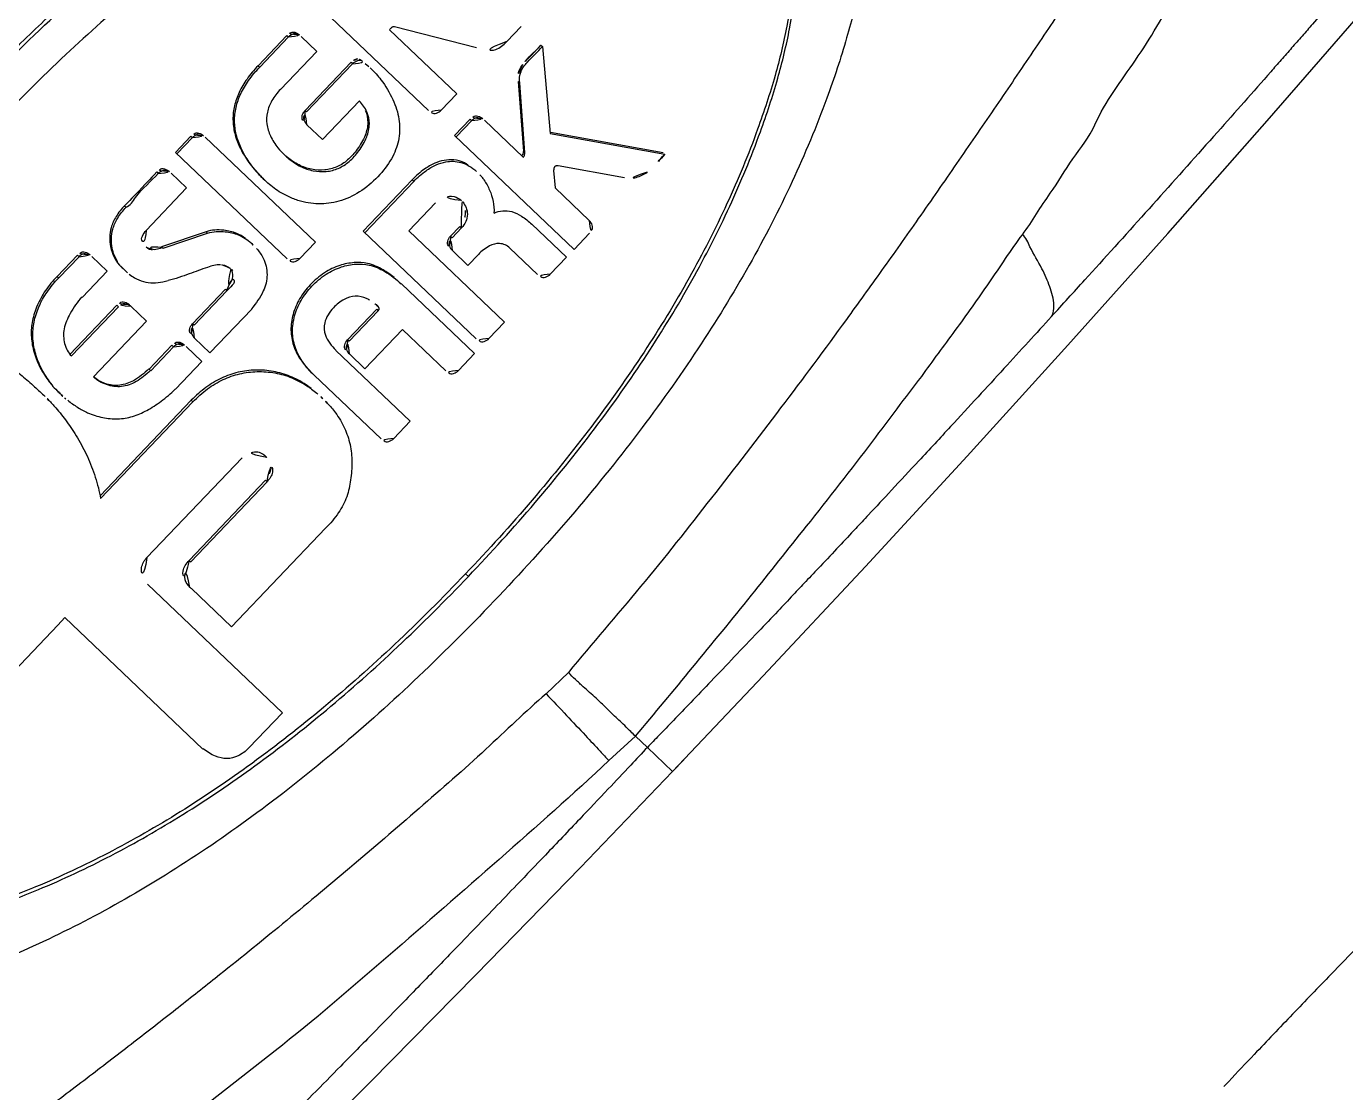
# Model space of a CAD drawing. Header units: millimetres. Extents: x 1145859089 to 1147511753, y -1047484727 to -1047247487.
# Drawn here: x 1146991726.2 to 1146991776.5, y -1047436304.3 to -1047436263.7 of the extents above; entities that cross this region are included whole.
import ezdxf
from ezdxf.xclip import XClip

# ---------------------------------------------------------------- set-up
doc = ezdxf.new("R2010")
doc.units = ezdxf.units.MM
doc.header["$LTSCALE"] = 100
doc.header["$MEASUREMENT"] = 0
doc.header["$XCLIPFRAME"] = 2
doc.layers.get('0').update_dxf_attribs({"linetype": 'CONTINUOUS'})
doc.layers.add('XREF', color=135, linetype='CONTINUOUS')
doc.layers.add('단지배치도$0$W240910', color=135, linetype='CONTINUOUS')

# ---------------------------------------------------------------- blocks, each defined once
blk = doc.blocks.new('단지배치도$0$zw$9902')
at = {"layer": '단지배치도$0$W240910', "linetype": 'ByBlock', "ltscale": 20}
for p, q in [((62002.319, -64897.627), (61998.065, -64893.571)), ((62034.247, -64898.021), (62037.992, -64893.712)), ((62000.848, -64894.533), (62000.834, -64894.554)), ((62000.834, -64894.554), (62003.394, -64896.995)), ((62000.863, -64894.514), (62000.848, -64894.533)), ((62000.879, -64894.496), (62000.863, -64894.514)), ((62000.895, -64894.481), (62000.879, -64894.496)), ((62000.912, -64894.467), (62000.895, -64894.481)), ((62000.929, -64894.456), (62000.912, -64894.467)), ((62000.946, -64894.447), (62000.929, -64894.456)), ((62000.964, -64894.441), (62000.946, -64894.447)), ((62000.979, -64894.437), (62000.964, -64894.441)), ((62000.989, -64894.434), (62000.979, -64894.437)), ((62000.996, -64894.434), (62000.989, -64894.434)), ((62001.003, -64894.435), (62000.996, -64894.434)), ((62001.011, -64894.436), (62001.003, -64894.435)), ((62001.019, -64894.437), (62001.011, -64894.436)), ((62001.027, -64894.439), (62001.019, -64894.437)), ((62004.15, -64895.243), (62001.027, -64894.439)), ((62005.848, -64894.421), (62005.294, -64895.002)), ((61996.929, -64894.762), (61995.829, -64895.917)), ((61995.889, -64895.974), (61996.99, -64894.82)), ((61996.929, -64894.762), (61996.99, -64894.82)), ((61997.471, -64894.806), (61998.064, -64895.371)), ((62006.594, -64895.135), (62006.654, -64895.192)), ((61998.064, -64895.371), (61996.682, -64896.818)), ((62006.654, -64895.189), (62006.955, -64898.501)), ((61995.829, -64895.917), (61995.889, -64895.974)), ((61999.368, -64895.786), (61997.616, -64897.623)), ((61997.677, -64897.68), (61999.428, -64895.843)), ((61999.368, -64895.786), (61999.428, -64895.843)), ((61999.91, -64895.831), (62000.044, -64895.948)), ((62005.733, -64896.52), (62005.793, -64896.577)), ((62005.733, -64896.52), (62005.929, -64899.169)), ((62005.989, -64899.226), (62005.793, -64896.577)), ((62003.394, -64896.995), (62002.801, -64897.616)), ((61997.677, -64897.68), (61997.616, -64897.623)), ((61999.684, -64897.255), (61998.279, -64898.728)), ((61998.279, -64898.728), (61997.686, -64898.163)), ((62003.904, -64897.952), (62003.311, -64898.574)), ((62003.372, -64898.631), (62003.964, -64898.01)), ((62003.904, -64897.952), (62003.964, -64898.01)), ((62004.445, -64897.997), (62005.922, -64899.405)), ((62030.47, -64902.303), (62034.247, -64898.021)), ((61993.271, -64898.599), (61992.679, -64899.22)), ((61992.739, -64899.277), (61993.331, -64898.656)), ((61993.271, -64898.599), (61993.331, -64898.656)), ((61993.815, -64898.643), (61998.009, -64902.642)), ((62007.86, -64902.911), (62003.311, -64898.574)), ((62006.955, -64898.501), (62011.313, -64899.289)), ((62011.253, -64899.231), (62006.963, -64898.456)), ((62005.929, -64899.169), (62005.923, -64899.212)), ((61996.933, -64903.276), (61992.679, -64899.22)), ((62005.871, -64899.339), (62005.861, -64899.348)), ((62005.881, -64899.329), (62005.871, -64899.339)), ((62005.889, -64899.318), (62005.881, -64899.329)), ((62005.897, -64899.307), (62005.889, -64899.318)), ((62005.904, -64899.295), (62005.897, -64899.307)), ((62005.911, -64899.276), (62005.904, -64899.295)), ((62005.917, -64899.248), (62005.911, -64899.276)), ((62005.923, -64899.212), (62005.917, -64899.248)), ((62005.922, -64899.405), (62005.932, -64899.396)), ((62005.932, -64899.396), (62005.941, -64899.386)), ((62005.941, -64899.386), (62005.95, -64899.375)), ((62005.95, -64899.375), (62005.957, -64899.365)), ((62005.957, -64899.365), (62005.964, -64899.353)), ((62005.964, -64899.353), (62005.971, -64899.334)), ((62005.971, -64899.334), (62005.978, -64899.305)), ((62005.978, -64899.305), (62005.984, -64899.269)), ((62005.984, -64899.269), (62005.989, -64899.226)), ((61991.969, -64899.964), (61992.029, -64900.022)), ((61992.513, -64900.008), (61993.106, -64900.574)), ((62007.086, -64899.873), (62007.083, -64899.909)), ((62007.083, -64899.909), (62007.143, -64900.569)), ((62007.09, -64899.843), (62007.086, -64899.873)), ((62007.094, -64899.819), (62007.09, -64899.843)), ((62007.098, -64899.804), (62007.094, -64899.819)), ((62007.103, -64899.795), (62007.098, -64899.804)), ((62007.108, -64899.786), (62007.103, -64899.795)), ((62007.114, -64899.777), (62007.108, -64899.786)), ((62007.121, -64899.768), (62007.114, -64899.777)), ((62007.128, -64899.76), (62007.121, -64899.768)), ((62007.136, -64899.753), (62007.128, -64899.76)), ((62007.144, -64899.747), (62007.136, -64899.753)), ((62007.153, -64899.742), (62007.144, -64899.747)), ((62007.163, -64899.737), (62007.153, -64899.742)), ((62007.173, -64899.733), (62007.163, -64899.737)), ((62007.183, -64899.73), (62007.173, -64899.733)), ((62007.194, -64899.728), (62007.183, -64899.73)), ((62007.205, -64899.726), (62007.194, -64899.728)), ((62007.217, -64899.725), (62007.205, -64899.726)), ((62007.229, -64899.725), (62007.217, -64899.725)), ((62007.242, -64899.726), (62007.229, -64899.725)), ((62007.255, -64899.728), (62007.242, -64899.726)), ((62009.784, -64900.188), (62007.255, -64899.728)), ((61993.106, -64900.574), (61991.562, -64902.193)), ((62001.697, -64900.267), (61999.835, -64902.219)), ((61999.896, -64902.277), (62001.757, -64900.325)), ((62001.697, -64900.267), (62001.757, -64900.325)), ((62007.143, -64900.569), (62008.441, -64901.807)), ((62002.579, -64901.141), (62001.563, -64902.206)), ((61990.741, -64901.252), (61990.801, -64901.31)), ((62003.515, -64902.036), (62003.155, -64902.415)), ((62003.215, -64902.472), (62003.575, -64902.093)), ((62003.515, -64902.036), (62003.575, -64902.093)), ((62006.255, -64901.955), (62007.573, -64903.212)), ((61993.847, -64902.239), (61992.15, -64902.814)), ((61992.21, -64902.871), (61993.907, -64902.297)), ((61993.847, -64902.239), (61993.907, -64902.297)), ((61998.009, -64902.642), (61997.416, -64903.264)), ((62004.138, -64906.322), (61999.835, -64902.219)), ((62001.563, -64902.206), (62005.213, -64905.687)), ((62003.155, -64902.415), (62003.215, -64902.472)), ((62008.452, -64902.29), (62007.86, -64902.911)), ((62026.663, -64906.558), (62030.47, -64902.303)), ((61988.949, -64903.132), (61988.176, -64903.942)), ((61988.237, -64904), (61989.009, -64903.19)), ((61988.949, -64903.132), (61989.009, -64903.19)), ((61989.491, -64903.178), (61990.084, -64903.743)), ((61992.149, -64902.814), (61992.209, -64902.872)), ((62003.818, -64903.521), (62003.225, -64902.956)), ((62004.217, -64903.103), (62003.818, -64903.521)), ((62006.474, -64903.871), (62005.417, -64902.864)), ((61990.687, -64903.644), (61990.824, -64903.775)), ((62007.573, -64903.212), (62006.956, -64903.858)), ((62027.723, -64903.619), (62027.309, -64904.076)), ((61988.176, -64903.942), (61988.237, -64904)), ((61990.084, -64903.743), (61989.137, -64904.737)), ((61992.201, -64904.146), (61992.403, -64904.098)), ((61994.583, -64904.432), (61993.331, -64905.745)), ((61994.643, -64904.49), (61993.391, -64905.803)), ((61994.583, -64904.432), (61994.643, -64904.49)), ((62001.283, -64904.218), (62004.075, -64906.88)), ((61990.449, -64905.037), (61988.661, -64906.913)), ((61988.721, -64906.97), (61990.51, -64905.095)), ((61990.449, -64905.037), (61990.51, -64905.095)), ((61991.585, -64905.646), (61990.992, -64905.081)), ((61995.585, -64905.184), (61993.995, -64906.852)), ((62000.344, -64905.19), (61999.233, -64906.355)), ((62000.344, -64905.19), (62000.405, -64905.247)), ((62000.398, -64905.082), (62000.39, -64905.074)), ((62000.406, -64905.091), (62000.398, -64905.082)), ((62000.412, -64905.101), (62000.406, -64905.091)), ((62000.418, -64905.11), (62000.412, -64905.101)), ((62000.424, -64905.12), (62000.418, -64905.11)), ((62000.428, -64905.13), (62000.424, -64905.12)), ((62000.432, -64905.141), (62000.428, -64905.13)), ((62000.429, -64905.21), (62000.433, -64905.201)), ((62000.435, -64905.151), (62000.432, -64905.141)), ((62000.433, -64905.201), (62000.436, -64905.191)), ((62000.437, -64905.161), (62000.435, -64905.151)), ((62000.436, -64905.191), (62000.437, -64905.181)), ((62000.437, -64905.172), (62000.437, -64905.161)), ((62000.437, -64905.181), (62000.437, -64905.172)), ((61991.585, -64905.646), (61989.56, -64907.77)), ((62000.405, -64905.247), (61999.293, -64906.413)), ((62000.405, -64905.247), (62000.413, -64905.238)), ((62000.413, -64905.238), (62000.419, -64905.229)), ((62000.419, -64905.229), (62000.425, -64905.22)), ((62000.425, -64905.22), (62000.429, -64905.21)), ((62005.213, -64905.687), (62004.621, -64906.308)), ((61993.391, -64905.803), (61993.331, -64905.745)), ((62001.324, -64905.964), (61999.897, -64907.461)), ((62002.976, -64907.54), (62001.324, -64905.964)), ((61992.549, -64906.565), (61991.679, -64907.477)), ((61991.74, -64907.535), (61992.609, -64906.623)), ((61992.549, -64906.565), (61992.609, -64906.623)), ((61993.092, -64906.611), (61993.685, -64907.177)), ((61993.995, -64906.852), (61993.402, -64906.287)), ((61999.293, -64906.413), (61999.233, -64906.355)), ((62022.825, -64910.785), (62026.663, -64906.558)), ((61993.685, -64907.177), (61992.677, -64908.234)), ((61998.785, -64906.757), (62001.618, -64909.457)), ((61999.897, -64907.461), (61999.303, -64906.895)), ((62004.075, -64906.88), (62003.459, -64907.526)), ((61991.68, -64907.477), (61991.74, -64907.534)), ((62000.509, -64910.127), (61997.963, -64907.7)), ((61988.291, -64908.403), (61988.345, -64908.457)), ((61993.284, -64908.66), (61989.811, -64912.302)), ((61989.831, -64912.402), (61993.345, -64908.717)), ((61993.345, -64908.717), (61993.284, -64908.66)), ((62001.618, -64909.457), (62000.991, -64910.114)), ((61995.218, -64910.849), (61991.596, -64914.648)), ((62018.957, -64914.984), (62022.825, -64910.785)), ((61996.116, -64911.705), (61993.206, -64914.757)), ((61996.116, -64911.705), (61996.176, -64911.763)), ((61993.266, -64914.815), (61996.176, -64911.762)), ((61998.394, -64913.532), (61994.816, -64917.285)), ((61993.206, -64914.757), (61993.266, -64914.815)), ((62015.058, -64919.155), (62018.957, -64914.984)), ((61991.619, -64915.661), (61996.753, -64920.556)), ((62003.836, -64915.367), (62003.731, -64915.267)), ((61993.284, -64915.832), (61993.234, -64915.778)), ((61994.816, -64917.285), (61993.288, -64915.827)), ((61988.203, -64917.225), (61986.069, -64919.463)), ((61988.203, -64917.225), (61988.47, -64916.93)), ((61993.728, -64921.943), (61988.47, -64916.93)), ((62006.796, -64919.832), (62007.652, -64919.019)), ((62011.611, -64922.793), (62015.058, -64919.155)), ((61996.753, -64920.556), (61995.473, -64921.899)), ((62009.184, -64922.382), (62010.2, -64921.447)), ((62010.653, -64921.879), (62010.2, -64921.448)), ((62011.611, -64922.793), (62010.653, -64921.879)), ((62012.034, -64922.35), (62011.611, -64922.793)), ((62008.102, -64926.451), (62011.611, -64922.793)), ((62004.121, -64930.543), (62008.102, -64926.451)), ((62000.11, -64934.607), (62004.121, -64930.543)), ((61996.479, -64933.429), (61991.825, -64937.073)), ((61996.07, -64938.641), (62000.11, -64934.607))]:
    blk.add_line(p, q, dxfattribs=at)
at = {"layer": '단지배치도$0$W240910'}
for centre, radius, start, end in [((56819.18, -60798.975), 5249.427, 201.408303, 356.712088), ((56819.18, -60798.975), 5399.427, 202.101618, 356.712088), ((57394.291, -57699.4), 11431.377, 251.6277496, 321.4181311)]:
    blk.add_arc(centre, radius, start, end, dxfattribs=at)
at = {"layer": '단지배치도$0$W240910', "linetype": 'ByBlock', "ltscale": 20}
for centre, radius, start, end in [((61997.47, -64898.764), 3.815, 45.8964, 47.5552), ((62002.829, -64901.385), 1.952, 39.175, 47.5869), ((61991.846, -64902.701), 1.482, 226.4187, 231.2522), ((61492.297, -64419.181), 722.053, 317.663498, 317.813162), ((61983.645, -64912.783), 5.896, 44.5195, 46.3526), ((61995.137, -64911.89), 4.565, 46.3354, 49.4134), ((61995.152, -64911.879), 4.546, 43.2787, 46.3812)]:
    blk.add_arc(centre, radius, start, end, dxfattribs=at)
for points, knots in [([(61995.883, -64874.487), (61994.808, -64874.666), (61992.755, -64875.268), (61989.669, -64876.19), (61986.683, -64877.336), (61983.735, -64878.695), (61980.917, -64880.261), (61978.21, -64882.067), (61975.678, -64884.094), (61973.346, -64886.331), (61971.243, -64888.748), (61969.361, -64891.34), (61967.681, -64894.128), (61966.334, -64896.85), (61965.256, -64899.454), (61964.412, -64901.874), (61963.687, -64904.332), (61963.111, -64906.836), (61962.715, -64908.514), (61962.611, -64909.382)], [0, 0, 0, 0, 3.268622, 6.397637, 9.667075, 12.850977, 16.13086, 19.328305, 22.601473, 25.847972, 29.009985, 32.200779, 35.444395, 38.763751, 41.302653, 43.894769, 46.449524, 48.984567, 51.607261, 51.607261, 51.607261, 51.607261]), ([(61996.572, -64878.475), (61995.595, -64878.635), (61993.651, -64879.023), (61990.775, -64879.76), (61987.972, -64880.683), (61985.922, -64881.529), (61984.575, -64882.167), (61983.796, -64882.556), (61982.975, -64882.995), (61982.18, -64883.451), (61981.545, -64883.838), (61981.042, -64884.158), (61980.545, -64884.486), (61979.974, -64884.88), (61979.302, -64885.37), (61978.514, -64885.981), (61977.692, -64886.667), (61976.923, -64887.361), (61976.35, -64887.913), (61975.931, -64888.336), (61975.569, -64888.713), (61975.171, -64889.145), (61974.562, -64889.834), (61973.482, -64891.154), (61972.38, -64892.73), (61971.425, -64894.324), (61970.82, -64895.435), (61970.299, -64896.485), (61969.852, -64897.465), (61969.486, -64898.336), (61969.168, -64899.145), (61968.874, -64899.945), (61968.565, -64900.852), (61968.264, -64901.811), (61968.001, -64902.732), (61967.737, -64903.735), (61967.454, -64904.93), (61967.147, -64906.432), (61966.86, -64908.108), (61966.703, -64909.275), (61966.628, -64909.881)], [0, 0, 0, 0, 2.972308, 5.940877, 8.901705, 11.818447, 12.587247, 13.373265, 14.43024, 15.37964, 16.122682, 16.660142, 17.166141, 17.909976, 18.741607, 19.660745, 20.901374, 21.95333, 22.765542, 23.288653, 23.73983, 24.333963, 25.050906, 26.498161, 29.448916, 30.806994, 32.071979, 33.243608, 34.321472, 35.305093, 36.07715, 36.929226, 37.861586, 38.950552, 39.945245, 40.733721, 42.061928, 43.630184, 45.330349, 47.162667, 47.162667, 47.162667, 47.162667]), ([(61972.818, -64929.851), (61972.477, -64929.526), (61971.857, -64928.802), (61971.168, -64927.526), (61970.729, -64926.076), (61970.536, -64924.459), (61970.585, -64922.675), (61970.873, -64920.722), (61971.399, -64918.6), (61972.244, -64916.058), (61973.457, -64913.153), (61975.106, -64909.962), (61977.07, -64906.768), (61979.349, -64903.57), (61981.943, -64900.369), (61984.804, -64897.217), (61987.817, -64894.21), (61990.894, -64891.464), (61993.981, -64889.033), (61997.078, -64886.919), (62000.185, -64885.121), (62003.027, -64883.771), (62005.523, -64882.808), (62007.615, -64882.184), (62009.549, -64881.805), (62011.328, -64881.672), (62012.952, -64881.789), (62014.421, -64882.159), (62015.729, -64882.787), (62016.483, -64883.372), (62016.824, -64883.697)], [0, 0, 0, 0, 1.412766, 2.833461, 4.321746, 5.929778, 7.699157, 9.661244, 11.839094, 14.249578, 17.69248, 21.273155, 25.013227, 28.931683, 33.045041, 37.367585, 41.694975, 45.811725, 49.732095, 53.472597, 57.052228, 60.492655, 62.898636, 65.072954, 67.032507, 68.800365, 70.407871, 71.89653, 73.318297, 74.732515, 74.732515, 74.732515, 74.732515]), ([(62016.524, -64883.419), (62016.49, -64883.389), (62016.345, -64883.265), (62016.002, -64882.997), (62015.465, -64882.655), (62014.799, -64882.329), (62014.05, -64882.056), (62013.239, -64881.855), (62012.372, -64881.728), (62011.654, -64881.685), (62010.872, -64881.68), (62010.025, -64881.724), (62008.958, -64881.856), (62007.872, -64882.059), (62006.585, -64882.375), (62005.197, -64882.808), (62003.715, -64883.366), (62002.595, -64883.849), (62001.392, -64884.411), (62000.112, -64885.06), (61998.499, -64885.966), (61996.893, -64886.951), (61995.295, -64888.013), (61993.707, -64889.149), (61992.128, -64890.356), (61990.45, -64891.724), (61988.7, -64893.249), (61986.896, -64894.936), (61985.148, -64896.681), (61983.605, -64898.326), (61982.109, -64900.011), (61980.675, -64901.727), (61979.181, -64903.648), (61977.778, -64905.593), (61976.47, -64907.555), (61975.269, -64909.521), (61974.22, -64911.416), (61973.575, -64912.716), (61973.278, -64913.353), (61973.255, -64913.402)], [0, 0, 0, 0, 0.137339, 0.572509, 1.303412, 2.041427, 2.794842, 3.689275, 4.54292, 5.42016, 5.843515, 6.889188, 7.962288, 9.066248, 10.203431, 11.93457, 13.42487, 14.953303, 15.59288, 17.408174, 19.257214, 21.140606, 23.058591, 25.011212, 26.998409, 29.020094, 31.506542, 33.958541, 36.428155, 38.915654, 40.723187, 43.188235, 45.620606, 48.022979, 50.383888, 52.690194, 54.934814, 56.87878, 57.042162, 57.042162, 57.042162, 57.042162]), ([(62016.824, -64883.697), (62017.166, -64884.021), (62017.785, -64884.745), (62018.475, -64886.021), (62018.915, -64887.471), (62019.108, -64889.088), (62019.059, -64890.872), (62018.772, -64892.824), (62018.247, -64894.945), (62017.402, -64897.487), (62016.189, -64900.392), (62014.541, -64903.582), (62012.577, -64906.776), (62010.298, -64909.973), (62007.703, -64913.175), (62004.842, -64916.327), (62001.828, -64919.336), (61998.751, -64922.083), (61995.663, -64924.514), (61992.566, -64926.628), (61989.458, -64928.427), (61986.616, -64929.776), (61984.12, -64930.74), (61982.028, -64931.364), (61980.094, -64931.743), (61978.316, -64931.875), (61976.691, -64931.759), (61975.222, -64931.388), (61973.913, -64930.76), (61973.16, -64930.176), (61972.818, -64929.85)], [0, 0, 0, 0, 1.413182, 2.834148, 4.322514, 5.930416, 7.699453, 9.660999, 11.838121, 14.247704, 17.689668, 21.269748, 25.009586, 28.928178, 33.042044, 37.365468, 41.694091, 45.811845, 49.732988, 53.474028, 57.053964, 60.494463, 62.90047, 65.074832, 67.034455, 68.802419, 70.41008, 71.898956, 73.321006, 74.735573, 74.735573, 74.735573, 74.735573]), ([(62014.267, -64886.379), (62013.957, -64886.084), (62013.277, -64885.553), (62012.097, -64884.978), (62010.775, -64884.634), (62009.315, -64884.517), (62007.72, -64884.623), (62005.987, -64884.95), (62004.115, -64885.497), (62001.891, -64886.343), (61999.367, -64887.528), (61996.614, -64889.107), (61993.876, -64890.964), (61991.151, -64893.099), (61988.439, -64895.512), (61986.685, -64897.261), (61985.809, -64898.179)], [0, 0, 0, 0, 1.28228, 2.56859, 3.911217, 5.35635, 6.941241, 8.694253, 10.636399, 12.783145, 15.828876, 18.992157, 22.29241, 25.746746, 29.370094, 33.175396, 33.175396, 33.175396, 33.175396]), ([(62044.15, -64884.83), (62043.995, -64885.014), (62043.654, -64885.417), (62043.097, -64886.074), (62042.445, -64886.841), (62041.749, -64887.658), (62041.086, -64888.434), (62040.54, -64889.071), (62040.143, -64889.532), (62039.813, -64889.916), (62039.451, -64890.337), (62038.906, -64890.969), (62038.141, -64891.853), (62037.135, -64893.012), (62036.258, -64894.018), (62035.584, -64894.788), (62035.186, -64895.242), (62034.788, -64895.696), (62033.846, -64896.766), (62031.503, -64899.418), (62029.275, -64901.903), (62027.723, -64903.619)], [0, 0, 0, 0, 0.723435, 1.583806, 2.5811, 3.744154, 4.804262, 5.64301, 6.260442, 6.629825, 7.161854, 7.924766, 9.133818, 10.669392, 12.530651, 13.135079, 13.739285, 14.343254, 14.946971, 18.016046, 24.958877, 24.958877, 24.958877, 24.958877]), ([(62014.461, -64886.584), (62014.654, -64886.794), (62015.102, -64887.354), (62015.665, -64888.38), (62016.071, -64889.684), (62016.256, -64891.135), (62016.225, -64892.732), (62015.979, -64894.477), (62015.52, -64896.37), (62014.775, -64898.636), (62013.704, -64901.222), (62012.254, -64904.057), (62010.529, -64906.885), (62008.53, -64909.707), (62006.258, -64912.524), (62004.602, -64914.353), (62003.731, -64915.267)], [0, 0, 0, 0, 0.857072, 2.143513, 3.48566, 4.929829, 6.513411, 8.264891, 10.205374, 12.350393, 15.415003, 18.590005, 21.894496, 25.345424, 28.957677, 32.744241, 32.744241, 32.744241, 32.744241]), ([(62003.836, -64915.367), (62004.707, -64914.453), (62006.364, -64912.623), (62008.637, -64909.806), (62010.636, -64906.984), (62012.36, -64904.155), (62013.81, -64901.321), (62014.88, -64898.736), (62015.625, -64896.47), (62016.084, -64894.575), (62016.33, -64892.83), (62016.362, -64891.233), (62016.176, -64889.782), (62015.77, -64888.478), (62015.139, -64887.328), (62014.576, -64886.674), (62014.267, -64886.379)], [0, 0, 0, 0, 3.787928, 7.400997, 10.852194, 14.156419, 17.330636, 20.393975, 22.540099, 24.48139, 26.233366, 27.817115, 29.261118, 30.602782, 31.88848, 33.170672, 33.170672, 33.170672, 33.170672]), ([(62028.05, -64891.316), (62027.56, -64892.046), (62026.634, -64893.445), (62025.232, -64895.532), (62023.848, -64897.577), (62022.422, -64899.658), (62020.997, -64901.706), (62019.599, -64903.686), (62018.676, -64904.96), (62018.229, -64905.58)], [0, 0, 0, 0, 2.6377, 5.033813, 7.542093, 10.046145, 12.601257, 15.025661, 17.319526, 17.319526, 17.319526, 17.319526]), ([(62027.697, -64898.163), (62028.085, -64897.277), (62029.325, -64895.704), (62030.318, -64893.999), (62030.805, -64893.116)], [0, 0, 0, 0, 2.902757, 5.926835, 5.926835, 5.926835, 5.926835]), ([(61996.99, -64894.82), (61997.077, -64894.731), (61997.321, -64894.614), (61997.391, -64894.784), (61997.398, -64894.82)], [0, 0, 0, 0, 0.3744263, 0.4823791, 0.4823791, 0.4823791, 0.4823791]), ([(61997.411, -64894.748), (61997.322, -64894.664), (61997.075, -64894.564), (61997.011, -64894.736), (61997.006, -64894.772)], [0, 0, 0, 0, 0.369193, 0.478969, 0.478969, 0.478969, 0.478969]), ([(62005.294, -64895.002), (62005.176, -64895.125), (62004.838, -64895.42), (62004.383, -64895.314), (62004.15, -64895.243)], [0, 0, 0, 0, 0.5128, 1.24183, 1.24183, 1.24183, 1.24183]), ([(62006.597, -64895.135), (62006.408, -64895.339), (62006.154, -64895.564), (62005.936, -64895.822), (62005.9, -64895.87)], [0, 0, 0, 0, 0.835277, 1.013133, 1.013133, 1.013133, 1.013133]), ([(61999.609, -64895.659), (61999.567, -64895.655), (61999.477, -64895.676), (61999.45, -64895.76), (61999.445, -64895.796)], [0, 0, 0, 0, 0.1262636, 0.235742, 0.235742, 0.235742, 0.235742]), ([(62005.793, -64896.577), (62005.772, -64896.432), (62005.798, -64896.126), (62006.157, -64895.672), (62006.468, -64895.397), (62006.657, -64895.192)], [0, 0, 0, 0, 0.442439, 0.861249, 1.696527, 1.696527, 1.696527, 1.696527]), ([(61995.829, -64895.917), (61995.677, -64896.076), (61995.406, -64896.396), (61995.097, -64896.912), (61994.91, -64897.436), (61994.851, -64897.967), (61994.92, -64898.499), (61995.114, -64899.031), (61995.432, -64899.559), (61995.772, -64899.972), (61996.005, -64900.206), (61996.081, -64900.276)], [0, 0, 0, 0, 0.660238, 1.252625, 1.796264, 2.315659, 2.838738, 3.392868, 4.001244, 4.68153, 4.990774, 4.990774, 4.990774, 4.990774]), ([(61996.141, -64900.332), (61996.065, -64900.263), (61995.831, -64900.03), (61995.493, -64899.617), (61995.175, -64899.088), (61994.98, -64898.557), (61994.911, -64898.024), (61994.971, -64897.494), (61995.157, -64896.97), (61995.467, -64896.454), (61995.737, -64896.133), (61995.889, -64895.974)], [0, 0, 0, 0, 0.308506, 0.988838, 1.597263, 2.151436, 2.674532, 3.193907, 3.737476, 4.329743, 4.989813, 4.989813, 4.989813, 4.989813]), ([(62000.125, -64896.024), (62000.263, -64896.157), (62000.586, -64896.521), (62000.907, -64897.055), (62001.112, -64897.569), (62001.227, -64898.062), (62001.232, -64898.689), (62000.97, -64899.427), (62000.47, -64900.099), (61999.816, -64900.691), (61999.155, -64901.019), (61998.62, -64901.153), (61998.097, -64901.203), (61997.553, -64901.126), (61997.026, -64900.935), (61996.578, -64900.696), (61996.295, -64900.473), (61996.141, -64900.332)], [0, 0, 0, 0, 0.575463, 1.455121, 1.852496, 2.231864, 2.968088, 3.69799, 4.539137, 5.457202, 6.322226, 6.718507, 7.107046, 7.89408, 8.33881, 8.78555, 9.411847, 9.411847, 9.411847, 9.411847]), ([(61999.428, -64895.843), (61999.516, -64895.755), (61999.759, -64895.639), (61999.83, -64895.809), (61999.836, -64895.844)], [0, 0, 0, 0, 0.373532, 0.4815194, 0.4815194, 0.4815194, 0.4815194]), ([(62005.9, -64895.87), (62005.852, -64895.935), (62005.732, -64896.132), (62005.712, -64896.374), (62005.733, -64896.52)], [0, 0, 0, 0, 0.2423866, 0.6848252, 0.6848252, 0.6848252, 0.6848252]), ([(61996.682, -64896.818), (61996.557, -64896.948), (61996.345, -64897.216), (61996.156, -64897.674), (61996.138, -64898.15), (61996.29, -64898.62), (61996.547, -64899.017), (61996.758, -64899.243), (61996.854, -64899.333)], [0, 0, 0, 0, 0.540889, 1.012847, 1.461437, 1.93896, 2.472195, 2.866195, 2.866195, 2.866195, 2.866195]), ([(61996.854, -64899.333), (61996.902, -64899.377), (61997.086, -64899.538), (61997.428, -64899.773), (61997.919, -64899.938), (61998.417, -64899.971), (61998.899, -64899.85), (61999.328, -64899.57), (61999.691, -64899.153), (61999.977, -64898.673), (62000.102, -64898.149), (61999.998, -64897.649), (61999.8, -64897.379), (61999.681, -64897.256)], [0, 0, 0, 0, 0.196136, 0.731841, 1.231515, 1.734741, 2.207477, 2.697025, 3.246359, 3.853882, 4.357742, 4.824789, 5.336509, 5.336509, 5.336509, 5.336509]), ([(61999.911, -64897.621), (61999.973, -64897.764), (62000.042, -64898.092), (61999.916, -64898.616), (61999.631, -64899.095), (61999.267, -64899.513), (61998.838, -64899.792), (61998.356, -64899.914), (61997.859, -64899.881), (61997.367, -64899.715), (61997.048, -64899.496), (61996.884, -64899.356), (61996.856, -64899.331)], [0, 0, 0, 0, 0.46713, 0.970934, 1.578373, 2.128219, 2.617948, 3.090506, 3.593254, 4.093703, 4.628632, 4.74145, 4.74145, 4.74145, 4.74145]), ([(61997.616, -64897.623), (61997.531, -64897.713), (61997.428, -64897.96), (61997.6, -64898.024), (61997.636, -64898.029)], [0, 0, 0, 0, 0.3711522, 0.4804924, 0.4804924, 0.4804924, 0.4804924]), ([(62002.801, -64897.616), (62002.714, -64897.704), (62002.471, -64897.814), (62002.4, -64897.646), (62002.394, -64897.611)], [0, 0, 0, 0, 0.3724608, 0.4787666, 0.4787666, 0.4787666, 0.4787666]), ([(61997.686, -64898.163), (61997.598, -64898.075), (61997.484, -64897.831), (61997.654, -64897.761), (61997.69, -64897.755)], [0, 0, 0, 0, 0.373399, 0.482096, 0.482096, 0.482096, 0.482096]), ([(62003.964, -64898.01), (62004.052, -64897.921), (62004.295, -64897.805), (62004.365, -64897.976), (62004.372, -64898.011)], [0, 0, 0, 0, 0.3731909, 0.4811539, 0.4811539, 0.4811539, 0.4811539]), ([(62004.385, -64897.94), (62004.296, -64897.855), (62004.049, -64897.755), (62003.986, -64897.926), (62003.981, -64897.962)], [0, 0, 0, 0, 0.3690176, 0.4783867, 0.4783867, 0.4783867, 0.4783867]), ([(62025.993, -64900.777), (62026.295, -64900.351), (62026.811, -64899.449), (62027.489, -64898.637), (62027.697, -64898.163)], [0, 0, 0, 0, 1.565759, 3.119985, 3.119985, 3.119985, 3.119985]), ([(61993.331, -64898.656), (61993.419, -64898.568), (61993.664, -64898.45), (61993.734, -64898.621), (61993.741, -64898.657)], [0, 0, 0, 0, 0.3754888, 0.4838258, 0.4838258, 0.4838258, 0.4838258]), ([(61993.754, -64898.586), (61993.665, -64898.501), (61993.417, -64898.401), (61993.353, -64898.573), (61993.348, -64898.609)], [0, 0, 0, 0, 0.3704597, 0.4805381, 0.4805381, 0.4805381, 0.4805381]), ([(62003.827, -64899.693), (62003.784, -64899.667), (62003.613, -64899.574), (62003.18, -64899.449), (62002.629, -64899.569), (62002.109, -64899.876), (62001.841, -64900.115), (62001.697, -64900.267)], [0, 0, 0, 0, 0.151294, 0.583274, 1.320628, 1.76062, 2.389351, 2.389351, 2.389351, 2.389351]), ([(62001.757, -64900.325), (62001.899, -64900.175), (62002.166, -64899.935), (62002.587, -64899.688), (62003.035, -64899.54), (62003.603, -64899.559), (62003.975, -64899.791), (62004.145, -64899.944)], [0, 0, 0, 0, 0.618798, 1.068728, 1.455082, 2.023848, 2.710751, 2.710751, 2.710751, 2.710751]), ([(61991.969, -64899.964), (61991.682, -64900.27), (61991.566, -64900.4), (61990.623, -64901.379), (61990.741, -64901.252)], [0, 0, 0, 0, 1.258394, 1.779577, 1.779577, 1.779577, 1.779577]), ([(61990.801, -64901.31), (61990.962, -64901.243), (61991.29, -64900.692), (61991.742, -64900.327), (61992.029, -64900.022)], [0, 0, 0, 0, 0.521183, 1.779577, 1.779577, 1.779577, 1.779577]), ([(61992.029, -64900.022), (61992.118, -64899.933), (61992.362, -64899.816), (61992.432, -64899.987), (61992.439, -64900.022)], [0, 0, 0, 0, 0.3754888, 0.4838258, 0.4838258, 0.4838258, 0.4838258]), ([(61992.452, -64899.951), (61992.363, -64899.866), (61992.115, -64899.766), (61992.051, -64899.938), (61992.046, -64899.975)], [0, 0, 0, 0, 0.3704597, 0.4805381, 0.4805381, 0.4805381, 0.4805381]), ([(62004.342, -64900.152), (62004.372, -64900.189), (62004.49, -64900.346), (62004.658, -64900.651), (62004.793, -64901.079), (62004.816, -64901.379), (62004.811, -64901.527)], [0, 0, 0, 0, 0.14399, 0.587241, 1.038272, 1.480942, 1.480942, 1.480942, 1.480942]), ([(62010.642, -64899.972), (62010.517, -64900.062), (62010.242, -64900.2), (62009.928, -64900.219), (62009.784, -64900.189)], [0, 0, 0, 0, 0.4617463, 0.9034867, 0.9034867, 0.9034867, 0.9034867]), ([(62003.57, -64901.057), (62003.492, -64900.984), (62003.166, -64900.792), (62002.761, -64900.97), (62002.579, -64901.141)], [0, 0, 0, 0, 0.32009, 1.069856, 1.069856, 1.069856, 1.069856]), ([(62003.575, -64902.093), (62003.704, -64901.958), (62003.876, -64901.599), (62003.719, -64901.21), (62003.587, -64901.073), (62003.57, -64901.057)], [0, 0, 0, 0, 0.562239, 1.063664, 1.134359, 1.134359, 1.134359, 1.134359]), ([(62024.935, -64902.353), (62025.127, -64902.097), (62025.468, -64901.563), (62025.812, -64901.032), (62025.993, -64900.777)], [0, 0, 0, 0, 0.958719, 1.898517, 1.898517, 1.898517, 1.898517]), ([(61990.741, -64901.252), (61990.621, -64901.378), (61990.415, -64901.637), (61990.174, -64902.159), (61990.157, -64902.871), (61990.413, -64903.383), (61990.626, -64903.587)], [0, 0, 0, 0, 0.520899, 0.986217, 1.701798, 2.586656, 2.586656, 2.586656, 2.586656]), ([(61990.48, -64903.389), (61990.38, -64903.229), (61990.221, -64902.822), (61990.234, -64902.216), (61990.475, -64901.695), (61990.682, -64901.435), (61990.801, -64901.31)], [0, 0, 0, 0, 0.566304, 1.281884, 1.747502, 2.268084, 2.268084, 2.268084, 2.268084]), ([(62004.813, -64901.53), (62005.019, -64901.439), (62005.416, -64901.404), (62005.892, -64901.651), (62006.129, -64901.842), (62006.253, -64901.957)], [0, 0, 0, 0, 0.676897, 1.081266, 1.587529, 1.587529, 1.587529, 1.587529]), ([(61995.344, -64902.485), (61995.242, -64902.411), (61994.979, -64902.266), (61994.468, -64902.155), (61994.06, -64902.168), (61993.847, -64902.239)], [0, 0, 0, 0, 0.377912, 0.88653, 1.560064, 1.560064, 1.560064, 1.560064]), ([(62008.441, -64901.807), (62008.529, -64901.896), (62008.644, -64902.14), (62008.473, -64902.21), (62008.438, -64902.217)], [0, 0, 0, 0, 0.3750193, 0.4830554, 0.4830554, 0.4830554, 0.4830554]), ([(61991.562, -64902.193), (61991.465, -64902.299), (61991.281, -64902.596), (61991.527, -64902.651), (61991.583, -64902.656)], [0, 0, 0, 0, 0.43098, 0.6014902, 0.6014902, 0.6014902, 0.6014902]), ([(61993.907, -64902.297), (61994.12, -64902.226), (61994.528, -64902.212), (61995.106, -64902.338), (61995.423, -64902.54), (61995.563, -64902.674)], [0, 0, 0, 0, 0.673534, 1.182152, 1.764266, 1.764266, 1.764266, 1.764266]), ([(62003.155, -64902.415), (62003.069, -64902.504), (62002.966, -64902.753), (62003.139, -64902.817), (62003.175, -64902.822)], [0, 0, 0, 0, 0.3721963, 0.4820185, 0.4820185, 0.4820185, 0.4820185]), ([(62003.225, -64902.956), (62003.136, -64902.868), (62003.021, -64902.623), (62003.193, -64902.553), (62003.229, -64902.547)], [0, 0, 0, 0, 0.3748508, 0.4838308, 0.4838308, 0.4838308, 0.4838308]), ([(62005.417, -64902.864), (62005.313, -64902.764), (62005.034, -64902.636), (62004.585, -64902.782), (62004.339, -64902.974), (62004.217, -64903.103)], [0, 0, 0, 0, 0.432923, 0.822663, 1.354996, 1.354996, 1.354996, 1.354996]), ([(62021.099, -64907.748), (62021.517, -64907.162), (62022.394, -64905.992), (62023.682, -64904.199), (62024.491, -64902.951), (62024.935, -64902.353)], [0, 0, 0, 0, 2.160913, 4.387149, 6.620692, 6.620692, 6.620692, 6.620692]), ([(62026.04, -64905.472), (62026.116, -64905.344), (62026.153, -64905.059), (62026.066, -64904.559), (62025.889, -64904.098), (62025.604, -64903.473), (62025.259, -64902.961), (62025.078, -64902.462), (62024.935, -64902.353)], [0, 0, 0, 0, 0.44489, 0.811027, 1.525203, 1.915333, 2.866426, 3.408192, 3.408192, 3.408192, 3.408192]), ([(61989.009, -64903.19), (61989.097, -64903.101), (61989.34, -64902.985), (61989.411, -64903.156), (61989.417, -64903.191)], [0, 0, 0, 0, 0.3741263, 0.4823623, 0.4823623, 0.4823623, 0.4823623]), ([(61989.431, -64903.12), (61989.341, -64903.035), (61989.094, -64902.935), (61989.03, -64903.107), (61989.025, -64903.143)], [0, 0, 0, 0, 0.3699479, 0.4795909, 0.4795909, 0.4795909, 0.4795909]), ([(61992.159, -64902.844), (61992.027, -64902.882), (61991.785, -64902.982), (61991.696, -64902.797), (61991.685, -64902.755)], [0, 0, 0, 0, 0.411337, 0.5418061, 0.5418061, 0.5418061, 0.5418061]), ([(61995.77, -64902.878), (61995.868, -64902.988), (61996.081, -64903.289), (61996.223, -64903.873), (61996.044, -64904.574), (61995.747, -64904.965), (61995.574, -64905.175)], [0, 0, 0, 0, 0.441819, 1.095187, 1.729811, 2.544809, 2.544809, 2.544809, 2.544809]), ([(61999.049, -64995.681), (62000.451, -64994.372), (62003.296, -64991.704), (62007.61, -64987.609), (62012.04, -64983.356), (62016.562, -64978.963), (62019.94, -64975.641), (62022.22, -64973.383), (62023.379, -64972.23), (62024.591, -64971.022), (62025.774, -64969.839), (62026.928, -64968.681), (62028.664, -64966.934), (62030.919, -64964.652), (62033.629, -64961.888), (62036.129, -64959.321), (62038.42, -64956.954), (62040.374, -64954.922), (62042.02, -64953.202), (62043.388, -64951.767), (62044.694, -64950.393), (62046.018, -64948.994), (62047.586, -64947.331), (62049.443, -64945.352), (62051.611, -64943.03), (62053.966, -64940.491), (62056.505, -64937.735), (62059.326, -64934.65), (62062.437, -64931.219), (62064.868, -64928.512), (62066.445, -64926.747), (62067.097, -64926.016), (62067.723, -64925.311), (62068.346, -64924.61), (62070.048, -64922.69), (62072.796, -64919.571), (62076.53, -64915.285), (62080.13, -64911.107), (62083.58, -64907.062), (62085.824, -64904.403), (62086.922, -64903.097)], [0, 0, 0, 0, 5.754772, 11.701837, 17.842698, 24.178414, 30.614069, 32.056733, 33.806246, 35.517577, 37.190653, 38.825407, 40.421773, 44.579899, 48.450932, 52.033955, 55.328249, 58.333272, 60.491174, 62.470126, 64.282682, 66.177217, 68.248546, 71.140295, 74.317893, 77.780853, 81.528517, 85.560038, 90.32131, 95.423109, 96.473352, 97.420829, 98.363515, 99.30141, 100.234513, 106.0602, 111.773038, 117.287196, 122.603733, 127.723968, 127.723968, 127.723968, 127.723968]), ([(61994.392, -64903.495), (61994.226, -64903.49), (61993.821, -64903.62), (61993.178, -64903.86), (61992.676, -64904.033), (61992.403, -64904.098)], [0, 0, 0, 0, 0.49681, 1.240281, 2.080731, 2.080731, 2.080731, 2.080731]), ([(61994.776, -64903.634), (61994.69, -64903.561), (61994.553, -64903.507), (61994.417, -64903.496), (61994.392, -64903.495)], [0, 0, 0, 0, 0.336455, 0.4112067, 0.4112067, 0.4112067, 0.4112067]), ([(61994.79, -64903.66), (61994.902, -64903.81), (61994.885, -64904.173), (61994.641, -64904.296), (61994.578, -64904.298)], [0, 0, 0, 0, 0.5600151, 0.749385, 0.749385, 0.749385, 0.749385]), ([(61997.416, -64903.264), (61997.329, -64903.352), (61997.085, -64903.463), (61997.015, -64903.294), (61997.008, -64903.259)], [0, 0, 0, 0, 0.3732565, 0.4797201, 0.4797201, 0.4797201, 0.4797201]), ([(62001.005, -64903.98), (62000.873, -64903.874), (62000.559, -64903.653), (62000.046, -64903.426), (61999.469, -64903.396), (61998.907, -64903.509), (61998.323, -64903.789), (61997.808, -64904.237), (61997.389, -64904.774), (61997.137, -64905.37), (61997.049, -64905.982), (61997.151, -64906.585), (61997.444, -64907.153), (61997.735, -64907.483), (61997.902, -64907.642)], [0, 0, 0, 0, 0.507604, 1.149234, 1.650746, 2.215455, 2.85586, 3.569338, 4.24286, 4.884306, 5.489193, 6.072713, 6.688183, 7.381589, 7.381589, 7.381589, 7.381589]), ([(61997.963, -64907.7), (61997.795, -64907.54), (61997.504, -64907.21), (61997.211, -64906.642), (61997.109, -64906.039), (61997.197, -64905.427), (61997.449, -64904.831), (61997.869, -64904.294), (61998.383, -64903.846), (61998.968, -64903.567), (61999.53, -64903.453), (62000.107, -64903.484), (62000.707, -64903.75), (62001.085, -64904.044), (62001.28, -64904.22)], [0, 0, 0, 0, 0.693697, 1.309259, 1.892701, 2.497415, 3.139664, 3.812391, 4.526735, 5.166264, 5.731977, 6.232495, 6.874854, 7.662975, 7.662975, 7.662975, 7.662975]), ([(61988.175, -64903.941), (61988.013, -64904.108), (61987.724, -64904.454), (61987.406, -64905.026), (61987.218, -64905.609), (61987.168, -64906.197), (61987.263, -64906.784), (61987.481, -64907.361), (61987.81, -64907.89), (61988.08, -64908.21), (61988.231, -64908.345)], [0, 0, 0, 0, 0.69759, 1.345216, 1.952136, 2.519578, 3.100448, 3.718967, 4.357193, 4.964234, 4.964234, 4.964234, 4.964234]), ([(61988.014, -64908.11), (61987.971, -64908.057), (61987.8, -64907.834), (61987.541, -64907.418), (61987.323, -64906.841), (61987.229, -64906.255), (61987.279, -64905.666), (61987.466, -64905.084), (61987.784, -64904.512), (61988.074, -64904.166), (61988.235, -64903.999)], [0, 0, 0, 0, 0.205125, 0.843351, 1.462483, 2.04274, 2.610744, 3.217102, 3.865022, 4.562307, 4.562307, 4.562307, 4.562307]), ([(61990.918, -64903.858), (61990.982, -64903.909), (61991.153, -64904.024), (61991.461, -64904.15), (61991.832, -64904.202), (61992.08, -64904.175), (61992.201, -64904.146)], [0, 0, 0, 0, 0.245709, 0.616044, 0.986669, 1.357559, 1.357559, 1.357559, 1.357559]), ([(61994.643, -64904.49), (61994.757, -64904.37), (61995.061, -64904.118), (61994.811, -64903.996), (61994.757, -64903.977)], [0, 0, 0, 0, 0.4960958, 0.6680776, 0.6680776, 0.6680776, 0.6680776]), ([(62006.956, -64903.858), (62006.869, -64903.947), (62006.626, -64904.058), (62006.556, -64903.89), (62006.549, -64903.855)], [0, 0, 0, 0, 0.3727425, 0.4787672, 0.4787672, 0.4787672, 0.4787672]), ([(62000.081, -64904.846), (62000.04, -64904.823), (61999.87, -64904.736), (61999.527, -64904.656), (61999.066, -64904.803), (61998.649, -64905.152), (61998.32, -64905.63), (61998.358, -64906.275), (61998.629, -64906.583), (61998.791, -64906.752)], [0, 0, 0, 0, 0.140375, 0.575074, 1.011362, 1.537574, 2.195799, 2.662318, 3.362433, 3.362433, 3.362433, 3.362433]), ([(61989.126, -64904.726), (61988.939, -64904.904), (61988.685, -64905.305), (61988.401, -64905.907), (61988.421, -64906.501), (61988.593, -64906.845), (61988.721, -64906.971)], [0, 0, 0, 0, 0.774853, 1.404591, 1.963616, 2.500528, 2.500528, 2.500528, 2.500528]), ([(61990.932, -64905.023), (61990.842, -64904.938), (61990.595, -64904.839), (61990.531, -64905.011), (61990.527, -64905.047)], [0, 0, 0, 0, 0.3694508, 0.4794436, 0.4794436, 0.4794436, 0.4794436]), ([(61990.992, -64905.081), (61990.902, -64904.995), (61990.655, -64904.906), (61990.588, -64905.072), (61990.583, -64905.106)], [0, 0, 0, 0, 0.372504, 0.4757252, 0.4757252, 0.4757252, 0.4757252]), ([(62018.229, -64905.58), (62017.41, -64906.715), (62015.71, -64908.993), (62013.094, -64912.382), (62010.435, -64915.765), (62008.543, -64917.913), (62007.652, -64919.019)], [0, 0, 0, 0, 4.199429, 8.524364, 12.844117, 17.106084, 17.106084, 17.106084, 17.106084]), ([(62026.04, -64905.472), (62025.748, -64905.793), (62025.145, -64906.454), (62024.213, -64907.471), (62023.226, -64908.546), (62022.145, -64909.717), (62021.046, -64910.904), (62020.002, -64912.026), (62019.2, -64912.885), (62018.534, -64913.597), (62017.926, -64914.246), (62017.292, -64914.92), (62016.71, -64915.536), (62016.169, -64916.109), (62015.566, -64916.747), (62014.819, -64917.533), (62013.972, -64918.423), (62013.116, -64919.319), (62012.342, -64920.126), (62011.68, -64920.814), (62011.129, -64921.386), (62010.799, -64921.727), (62010.653, -64921.879)], [0, 0, 0, 0, 1.30232, 2.682145, 4.139488, 5.681888, 7.46195, 8.994361, 10.279153, 10.984886, 11.919185, 12.948395, 13.761332, 14.460806, 15.311977, 16.395281, 17.715739, 18.996063, 20.113646, 21.068948, 21.862387, 22.494313, 22.494313, 22.494313, 22.494313]), ([(61993.331, -64905.745), (61993.245, -64905.835), (61993.143, -64906.083), (61993.316, -64906.147), (61993.352, -64906.152)], [0, 0, 0, 0, 0.371652, 0.48143, 0.48143, 0.48143, 0.48143]), ([(61993.402, -64906.287), (61993.313, -64906.199), (61993.198, -64905.954), (61993.369, -64905.884), (61993.404, -64905.877)], [0, 0, 0, 0, 0.374755, 0.483552, 0.483552, 0.483552, 0.483552]), ([(61978.992, -64908.443), (61979.22, -64908.203), (61979.678, -64907.761), (61980.4, -64907.195), (61981.127, -64906.755), (61981.761, -64906.484), (61982.286, -64906.335), (61982.7, -64906.259), (61983.391, -64906.199), (61984.201, -64906.293), (61985.061, -64906.591), (61985.721, -64906.924), (61986.311, -64907.309), (61986.84, -64907.72), (61987.297, -64908.12), (61987.582, -64908.391), (61987.714, -64908.516)], [0, 0, 0, 0, 0.992908, 1.905058, 2.747934, 3.536056, 3.963595, 4.382358, 4.796163, 6.043531, 6.78662, 7.521548, 8.253026, 8.896846, 9.529211, 10.076131, 10.076131, 10.076131, 10.076131]), ([(61992.609, -64906.623), (61992.697, -64906.534), (61992.941, -64906.418), (61993.012, -64906.589), (61993.018, -64906.625)], [0, 0, 0, 0, 0.3743798, 0.4828395, 0.4828395, 0.4828395, 0.4828395]), ([(61993.032, -64906.554), (61992.942, -64906.469), (61992.695, -64906.367), (61992.631, -64906.539), (61992.626, -64906.576)], [0, 0, 0, 0, 0.3706259, 0.4803241, 0.4803241, 0.4803241, 0.4803241]), ([(61999.233, -64906.355), (61999.146, -64906.447), (61999.053, -64906.696), (61999.22, -64906.762), (61999.253, -64906.767)], [0, 0, 0, 0, 0.3775265, 0.4780847, 0.4780847, 0.4780847, 0.4780847]), ([(61999.303, -64906.895), (61999.212, -64906.809), (61999.11, -64906.563), (61999.274, -64906.49), (61999.307, -64906.484)], [0, 0, 0, 0, 0.3763318, 0.4774123, 0.4774123, 0.4774123, 0.4774123]), ([(62004.621, -64906.308), (62004.534, -64906.399), (62004.288, -64906.505), (62004.215, -64906.34), (62004.208, -64906.307)], [0, 0, 0, 0, 0.378753, 0.4795191, 0.4795191, 0.4795191, 0.4795191]), ([(61991.729, -64907.523), (61991.559, -64907.68), (61991.235, -64907.961), (61990.636, -64908.187), (61990.045, -64908.094), (61989.7, -64907.901), (61989.56, -64907.77)], [0, 0, 0, 0, 0.692185, 1.277746, 1.853211, 2.429553, 2.429553, 2.429553, 2.429553]), ([(61991.668, -64907.466), (61991.487, -64907.632), (61991.159, -64907.918), (61990.56, -64908.126), (61990.003, -64908.066), (61989.69, -64907.876), (61989.562, -64907.768)], [0, 0, 0, 0, 0.73794, 1.286386, 1.85287, 2.356944, 2.356944, 2.356944, 2.356944]), ([(61997.853, -64908.211), (61997.789, -64908.162), (61997.537, -64907.983), (61997.066, -64907.728), (61996.41, -64907.536), (61995.735, -64907.487), (61995.063, -64907.57), (61994.42, -64907.797), (61993.816, -64908.162), (61993.457, -64908.482), (61993.285, -64908.66)], [0, 0, 0, 0, 0.241139, 0.92842, 1.596479, 2.274629, 2.945632, 3.612876, 4.305227, 5.048635, 5.048635, 5.048635, 5.048635]), ([(61993.345, -64908.718), (61993.517, -64908.54), (61993.877, -64908.219), (61994.48, -64907.854), (61995.124, -64907.628), (61995.795, -64907.545), (61996.471, -64907.594), (61997.126, -64907.786), (61997.671, -64908.08), (61997.983, -64908.318), (61998.106, -64908.424)], [0, 0, 0, 0, 0.743652, 1.436083, 2.103253, 2.774065, 3.452633, 4.120838, 4.807973, 5.295778, 5.295778, 5.295778, 5.295778]), ([(62003.459, -64907.526), (62003.372, -64907.617), (62003.127, -64907.723), (62003.053, -64907.559), (62003.046, -64907.526)], [0, 0, 0, 0, 0.3784122, 0.4791394, 0.4791394, 0.4791394, 0.4791394]), ([(62010.2, -64921.448), (62010.93, -64920.583), (62012.407, -64918.801), (62014.577, -64916.138), (62016.869, -64913.264), (62019.048, -64910.497), (62020.47, -64908.563), (62021.099, -64907.748)], [0, 0, 0, 0, 3.394054, 6.942998, 10.306959, 14.421481, 17.507816, 17.507816, 17.507816, 17.507816]), ([(61987.849, -64908.649), (61987.943, -64908.745), (61988.188, -64909.011), (61988.564, -64909.484), (61988.973, -64910.102), (61989.344, -64910.803), (61989.649, -64911.579), (61989.784, -64912.124), (61989.831, -64912.402)], [0, 0, 0, 0, 0.404608, 1.082995, 1.811748, 2.625333, 3.458824, 4.304428, 4.304428, 4.304428, 4.304428]), ([(61988.578, -64908.658), (61988.699, -64908.753), (61988.941, -64908.929), (61989.382, -64909.167), (61989.898, -64909.334), (61990.483, -64909.39), (61991.061, -64909.297), (61991.614, -64909.05), (61992.16, -64908.695), (61992.508, -64908.401), (61992.675, -64908.232)], [0, 0, 0, 0, 0.461707, 0.896852, 1.498323, 2.074687, 2.643068, 3.233438, 3.878842, 4.592821, 4.592821, 4.592821, 4.592821]), ([(61998.462, -64908.763), (61998.572, -64908.88), (61998.823, -64909.178), (61999.137, -64909.703), (61999.354, -64910.341), (61999.42, -64911.014), (61999.37, -64911.683), (61999.228, -64912.349), (61998.895, -64912.979), (61998.578, -64913.35), (61998.396, -64913.533)], [0, 0, 0, 0, 0.484907, 1.164842, 1.822709, 2.488976, 3.177589, 3.832656, 4.514942, 5.289507, 5.289507, 5.289507, 5.289507]), ([(62000.991, -64910.114), (62000.904, -64910.203), (62000.661, -64910.314), (62000.591, -64910.146), (62000.584, -64910.111)], [0, 0, 0, 0, 0.3727425, 0.4787672, 0.4787672, 0.4787672, 0.4787672]), ([(61996.156, -64910.833), (61996.155, -64910.831), (61996.051, -64910.722), (61995.718, -64910.505), (61995.373, -64910.728), (61995.228, -64910.859)], [0, 0, 0, 0, 0.007365, 0.450876, 1.0371, 1.0371, 1.0371, 1.0371]), ([(61996.17, -64911.756), (61996.262, -64911.652), (61996.482, -64911.35), (61996.294, -64910.978), (61996.156, -64910.833)], [0, 0, 0, 0, 0.417292, 1.017853, 1.017853, 1.017853, 1.017853]), ([(61991.596, -64914.647), (61991.497, -64914.753), (61991.294, -64915.093), (61991.463, -64915.502), (61991.621, -64915.658)], [0, 0, 0, 0, 0.434327, 1.099719, 1.099719, 1.099719, 1.099719]), ([(61993.205, -64914.757), (61993.099, -64914.873), (61992.865, -64915.185), (61993.034, -64915.58), (61993.17, -64915.724)], [0, 0, 0, 0, 0.471184, 1.064124, 1.064124, 1.064124, 1.064124]), ([(61993.229, -64915.783), (61993.143, -64915.699), (61992.913, -64915.389), (61993.107, -64914.987), (61993.265, -64914.814)], [0, 0, 0, 0, 0.361614, 1.063531, 1.063531, 1.063531, 1.063531]), ([(62003.731, -64915.267), (62002.855, -64916.185), (62001.1, -64917.935), (61998.387, -64920.349), (61996.528, -64921.806), (61995.597, -64922.484)], [0, 0, 0, 0, 3.807337, 7.432214, 10.887577, 10.887577, 10.887577, 10.887577]), ([(61995.704, -64922.583), (61996.635, -64921.905), (61998.494, -64920.448), (62001.206, -64918.035), (62002.961, -64916.285), (62003.836, -64915.367)], [0, 0, 0, 0, 3.455085, 7.079122, 10.885055, 10.885055, 10.885055, 10.885055]), ([(62010.2, -64921.448), (62010.076, -64921.338), (62009.821, -64921.072), (62009.443, -64920.723), (62009.065, -64920.353), (62008.673, -64919.974), (62008.27, -64919.625), (62007.92, -64919.3), (62007.729, -64919.12), (62007.652, -64919.019)], [0, 0, 0, 0, 0.497017, 1.104706, 1.542675, 2.084213, 2.739735, 3.141401, 3.520797, 3.520797, 3.520797, 3.520797]), ([(62006.796, -64919.832), (62006.011, -64920.516), (62004.453, -64922.035), (62001.938, -64924.225), (61999.36, -64926.445), (61996.771, -64928.596), (61995.06, -64929.991), (61994.198, -64930.672)], [0, 0, 0, 0, 3.123294, 6.522203, 10.00203, 13.329648, 16.623577, 16.623577, 16.623577, 16.623577]), ([(62006.796, -64919.832), (62007.055, -64920.107), (62007.555, -64920.638), (62008.24, -64921.367), (62008.777, -64921.941), (62009.074, -64922.261), (62009.185, -64922.382)], [0, 0, 0, 0, 1.136727, 2.184905, 3.002441, 3.494841, 3.494841, 3.494841, 3.494841]), ([(62046.992, -64920.327), (62046.785, -64920.519), (62046.327, -64920.946), (62045.575, -64921.656), (62044.685, -64922.507), (62043.863, -64923.303), (62043.164, -64923.985), (62042.649, -64924.491), (62042.174, -64924.96), (62041.74, -64925.39), (62041.281, -64925.847), (62040.824, -64926.304), (62040.4, -64926.73), (62040.02, -64927.112), (62039.642, -64927.493), (62039.222, -64927.919), (62038.231, -64928.927), (62036.895, -64930.297), (62035.217, -64932.04), (62033.921, -64933.399), (62033.112, -64934.253), (62032.789, -64934.596)], [0, 0, 0, 0, 0.848457, 1.877877, 3.103375, 4.540047, 5.312316, 6.034611, 6.703203, 7.314925, 7.867112, 8.649281, 9.25215, 9.670258, 10.264525, 10.863231, 11.466068, 14.503153, 16.606058, 18.722893, 20.136031, 20.136031, 20.136031, 20.136031]), ([(61995.473, -64921.899), (61995.355, -64922.019), (61995.102, -64922.217), (61994.638, -64922.34), (61994.159, -64922.228), (61993.88, -64922.041), (61993.741, -64921.927)], [0, 0, 0, 0, 0.504743, 0.941483, 1.392538, 1.933735, 1.933735, 1.933735, 1.933735]), ([(62010.653, -64921.879), (62010.441, -64922.103), (62009.944, -64922.631), (62009.086, -64923.54), (62008.002, -64924.683), (62006.844, -64925.899), (62005.761, -64927.03), (62004.845, -64927.984), (62003.989, -64928.871), (62003.202, -64929.685), (62002.472, -64930.438), (62001.792, -64931.137), (62001.044, -64931.904), (62000.095, -64932.875), (61999.037, -64933.953), (61997.924, -64935.082), (61996.904, -64936.114), (61995.934, -64937.09), (61995.304, -64937.723), (61994.998, -64938.03)], [0, 0, 0, 0, 0.924484, 2.174977, 3.752102, 5.648873, 7.212033, 8.45034, 9.617467, 10.909322, 11.846394, 12.764799, 13.835881, 15.059641, 16.8379, 18.366159, 19.815845, 21.191777, 22.49399, 22.49399, 22.49399, 22.49399]), ([(61975.372, -64927.172), (61975.682, -64927.466), (61976.363, -64927.997), (61977.543, -64928.572), (61978.865, -64928.916), (61980.324, -64929.033), (61981.92, -64928.927), (61983.653, -64928.599), (61985.526, -64928.053), (61987.751, -64927.206), (61990.276, -64926.02), (61993.029, -64924.441), (61994.814, -64923.231), (61995.704, -64922.583)], [0, 0, 0, 0, 1.282309, 2.568702, 3.911493, 5.356883, 6.942129, 8.695597, 10.638295, 12.785687, 15.832353, 18.996508, 22.297572, 22.297572, 22.297572, 22.297572]), ([(61995.597, -64922.484), (61994.707, -64923.132), (61992.922, -64924.343), (61990.17, -64925.921), (61987.645, -64927.106), (61985.419, -64927.952), (61983.546, -64928.499), (61981.812, -64928.826), (61980.216, -64928.933), (61978.757, -64928.816), (61977.436, -64928.472), (61976.3, -64927.918), (61975.653, -64927.426), (61975.374, -64927.17)], [0, 0, 0, 0, 3.300789, 6.464136, 9.509494, 11.658, 13.601515, 15.355484, 16.940899, 18.386121, 19.728421, 21.014056, 22.150701, 22.150701, 22.150701, 22.150701]), ([(62009.185, -64922.382), (62007.818, -64923.663), (62005.014, -64926.144), (62000.784, -64929.832), (61997.951, -64932.276), (61996.479, -64933.429)], [0, 0, 0, 0, 5.619494, 11.229156, 16.838063, 16.838063, 16.838063, 16.838063]), ([(62003.402, -64981.303), (62003.584, -64981.087), (62003.952, -64980.657), (62004.521, -64980.003), (62005.121, -64979.325), (62005.76, -64978.611), (62006.438, -64977.862), (62007.021, -64977.223), (62007.697, -64976.486), (62008.468, -64975.65), (62009.471, -64974.57), (62010.515, -64973.452), (62011.425, -64972.481), (62012.418, -64971.426), (62013.49, -64970.29), (62014.815, -64968.89), (62016.174, -64967.458), (62017.565, -64965.995), (62018.988, -64964.501), (62020.44, -64962.978), (62021.921, -64961.427), (62023.428, -64959.848), (62024.961, -64958.244), (62026.518, -64956.614), (62028.099, -64954.96), (62029.702, -64953.281), (62031.116, -64951.801), (62032.657, -64950.187), (62034.321, -64948.443), (62036.079, -64946.6), (62037.846, -64944.746), (62039.614, -64942.89), (62041.611, -64940.794), (62043.586, -64938.719), (62045.537, -64936.668), (62046.963, -64935.17), (62048.342, -64933.721), (62049.668, -64932.327), (62051.437, -64930.469), (62053.162, -64928.66), (62054.841, -64926.9), (62056.471, -64925.195), (62057.579, -64924.038), (62058.144, -64923.45), (62058.181, -64923.412)], [0, 0, 0, 0, 0.847449, 1.696674, 2.601817, 3.560954, 4.572228, 5.633934, 6.15469, 7.571551, 9.046726, 10.576632, 12.158494, 13.041259, 14.920513, 16.84786, 18.822154, 20.84194, 22.905464, 25.010782, 27.155922, 29.339035, 31.5585, 33.812957, 36.101283, 38.422522, 40.775806, 42.241689, 45.117362, 48.00976, 49.880613, 52.802809, 55.698852, 58.564844, 61.396687, 64.190069, 64.771038, 67.397147, 69.963122, 72.464868, 74.898213, 77.258919, 79.542677, 79.703415, 79.703415, 79.703415, 79.703415]), ([(61994.198, -64930.672), (61993.696, -64931.069), (61992.667, -64931.888), (61991.07, -64933.129), (61989.386, -64934.423), (61987.702, -64935.699), (61986, -64936.976), (61984.377, -64938.184), (61982.679, -64939.441), (61981.558, -64940.263), (61980.953, -64940.712)], [0, 0, 0, 0, 1.921349, 3.943886, 6.06771, 8.292911, 10.283244, 12.450383, 14.361772, 16.62152, 16.62152, 16.62152, 16.62152])]:
    blk.add_open_spline(points, degree=3, knots=knots, dxfattribs=at)
for points in [[(61999.728, -64895.692), (61999.69, -64895.675), (61999.65, -64895.662), (61999.609, -64895.659)], [(62011.311, -64899.287), (62011.087, -64899.514), (62010.9, -64899.785), (62010.642, -64899.972)], [(62003.726, -64901.435), (62003.74, -64901.647), (62003.661, -64901.882), (62003.515, -64902.036)], [(61995.563, -64902.674), (61995.636, -64902.738), (61995.705, -64902.806), (61995.77, -64902.878)], [(61991.569, -64902.832), (61991.731, -64902.978), (61992.01, -64902.962), (61992.219, -64902.901)], [(61990.687, -64903.644), (61990.607, -64903.569), (61990.538, -64903.482), (61990.48, -64903.389)], [(61994.851, -64903.718), (61994.83, -64903.686), (61994.804, -64903.658), (61994.776, -64903.634)], [(62000.388, -64905.076), (62000.293, -64904.99), (62000.191, -64904.91), (62000.081, -64904.846)], [(61988.291, -64908.402), (61988.191, -64908.313), (61988.1, -64908.214), (61988.014, -64908.11)], [(61988.345, -64908.457), (61988.386, -64908.497), (61988.428, -64908.535), (61988.472, -64908.572)], [(61988.472, -64908.572), (61988.507, -64908.601), (61988.542, -64908.63), (61988.578, -64908.658)], [(61996.315, -64911.256), (61996.298, -64911.418), (61996.217, -64911.577), (61996.109, -64911.699)], [(62032.789, -64934.596), (62032.627, -64934.767), (62032.466, -64934.938), (62032.305, -64935.11)]]:
    blk.add_open_spline(points, degree=3, dxfattribs=at)
blk = doc.blocks.new('단지배치도')
blk.add_blockref('단지배치도$0$zw$9902', (141034.193, 142437.157))

msp = doc.modelspace()

# ---------------------------------------------------------------- block references
at = {"layer": 'XREF'}
ref = msp.add_blockref('단지배치도', (1146788705.034274, -1047513806.462535), dxfattribs=at)
XClip(ref).set_block_clipping_path([(72982.4064819524, 34919.7593965298), (360382.4067475507, 255319.7593436697)])

doc.saveas('drawing.dxf')
